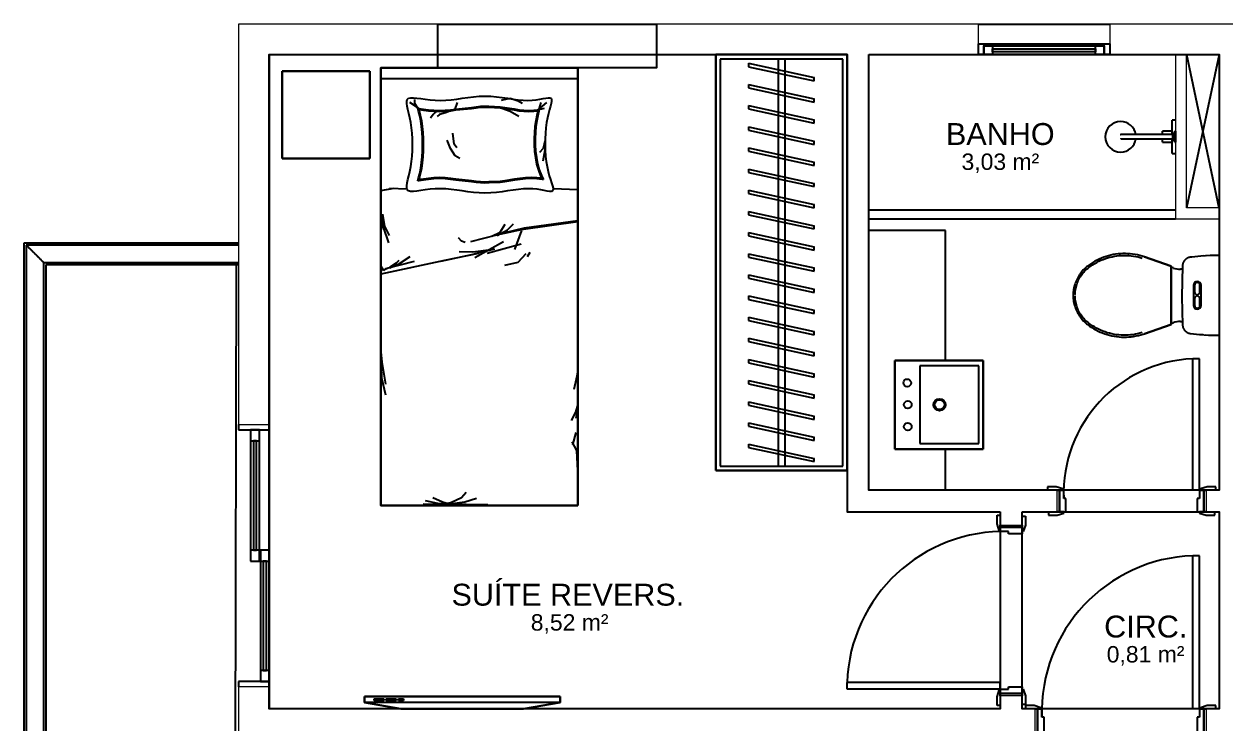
# Model space of a CAD drawing. Header units: centimetres. Extents: x -10.6 to 24.4, y 0 to 16.9.
# Drawn here: x 0 to 5.49, y 13.54 to 16.74 of the extents above; entities that cross this region are included whole.
import ezdxf

# ---------------------------------------------------------------- set-up
doc = ezdxf.new("R2010")
doc.units = ezdxf.units.CM
for name, color, linetype in [('LANG-CAMA', 9, 'Continuous'), ('LANG-PAREDE', 3, 'Continuous'), ('LANG-PILAR', 31, 'Continuous')]:
    doc.layers.add(name, color=color, linetype=linetype)
doc.styles.add('Arial', font='arial.ttf', dxfattribs={"height": 7.5})
doc.styles.add('Arial_1', font='arial.ttf', dxfattribs={"height": 10})

msp = doc.modelspace()

# ---------------------------------------------------------------- linework, layer by layer
at = {"lineweight": 20}
for p, q in [((0.98, 16.74), (0.98, 14.91)), ((1.89, 16.74), (0.98, 16.74)), ((1.89, 16.74), (2.89, 16.74)), ((1.89, 16.54), (1.89, 16.74)), ((4.36, 16.74), (2.89, 16.74)), ((2.89, 16.74), (2.89, 16.54)), ((4.36, 16.65), (4.36, 16.74)), ((5.6, 16.74), (4.96, 16.74)), ((4.96, 16.74), (4.96, 16.65)), ((1.12, 14.91), (1.12, 16.6)), ((1.12, 16.6), (1.89, 16.6)), ((2.89, 16.6), (3.16, 16.6)), ((3.86, 16.6), (4.36, 16.6)), ((3.86, 14.61), (3.86, 16.6)), ((4.96, 16.6), (5.26, 16.6)), ((5.26, 16.6), (5.26, 16.2504)), ((5.31, 16.6), (5.46, 16.6)), ((5.31, 15.9), (5.31, 16.6)), ((5.46, 16.6), (5.46, 15.9)), ((2.89, 16.54), (1.89, 16.54)), ((5.26, 16.1996), (5.26, 15.85)), ((5.46, 15.9), (5.31, 15.9)), ((5.26, 15.85), (5.46, 15.85)), ((5.46, 15.85), (5.46, 14.61)), ((0.98, 14.91), (1.12, 14.91)), ((3.76, 14.7), (3.76, 14.51)), ((4.72, 14.61), (3.86, 14.61)), ((4.72, 14.51), (4.72, 14.61)), ((5.46, 14.61), (5.4, 14.61)), ((5.4, 14.61), (5.4, 14.51)), ((3.76, 14.51), (4.46, 14.51)), ((4.46, 14.51), (4.46, 14.45)), ((4.56, 14.51), (4.72, 14.51)), ((4.56, 14.45), (4.56, 14.51)), ((5.4, 14.51), (5.46, 14.51)), ((5.46, 14.51), (5.46, 13.61)), ((4.46, 14.45), (4.56, 14.45)), ((0.98, 13.71), (0.98, 13.37)), ((1.12, 13.71), (0.98, 13.71)), ((1.12, 13.61), (1.12, 13.71)), ((4.46, 13.67), (4.46, 13.61)), ((4.56, 13.67), (4.46, 13.67)), ((4.56, 13.61), (4.56, 13.67)), ((1.722, 13.61), (1.12, 13.61)), ((4.46, 13.61), (2.2819, 13.61)), ((4.62, 13.61), (4.56, 13.61)), ((4.62, 13.51), (4.62, 13.61)), ((5.46, 13.61), (5.4, 13.61)), ((5.4, 13.61), (5.4, 13.51))]:
    msp.add_line(p, q, dxfattribs=at)
for p, q in [((4.36, 16.74), (4.96, 16.74)), ((4.36, 16.65), (4.385, 16.65)), ((4.36, 16.6), (4.36, 16.65)), ((4.385, 16.65), (4.385, 16.6)), ((4.385, 16.65), (4.935, 16.65)), ((4.385, 16.64), (4.425, 16.64)), ((4.385, 16.6), (4.385, 16.64)), ((4.425, 16.64), (4.425, 16.6)), ((4.425, 16.64), (4.895, 16.64)), ((4.895, 16.64), (4.935, 16.64)), ((4.895, 16.6), (4.895, 16.64)), ((4.935, 16.65), (4.96, 16.65)), ((4.935, 16.6), (4.935, 16.65)), ((4.935, 16.64), (4.935, 16.6)), ((4.96, 16.65), (4.96, 16.6)), ((3.16, 16.6), (3.76, 16.6)), ((3.16, 14.7), (3.16, 16.6)), ((3.16, 16.6), (3.16, 14.7)), ((3.76, 16.6), (3.16, 16.6)), ((3.76, 16.6), (3.16, 16.6)), ((3.16, 16.6), (3.16, 14.7)), ((3.76, 16.6), (3.76, 14.7)), ((3.76, 14.7), (3.76, 16.6)), ((3.76, 14.7), (3.76, 16.6)), ((4.385, 16.6), (4.36, 16.6)), ((4.425, 16.6), (4.385, 16.6)), ((4.425, 16.613), (4.425, 16.627)), ((4.425, 16.627), (4.895, 16.627)), ((4.895, 16.613), (4.425, 16.613)), ((4.895, 16.6), (4.425, 16.6)), ((4.895, 16.627), (4.895, 16.613)), ((4.935, 16.6), (4.895, 16.6)), ((4.96, 16.6), (4.935, 16.6)), ((5.31, 16.6), (5.4588, 15.9)), ((5.46, 16.6), (5.31, 15.9)), ((1.63, 16.54), (1.89, 16.54)), ((1.63, 14.54), (1.63, 16.54)), ((1.89, 16.54), (1.63, 16.54)), ((1.63, 16.54), (1.63, 14.54)), ((1.63, 16.54), (1.63, 14.54)), ((1.89, 16.54), (1.63, 16.54)), ((2.53, 16.54), (2.53, 14.54)), ((2.53, 14.54), (2.53, 16.54)), ((2.53, 14.54), (2.53, 16.54)), ((3.18, 16.58), (3.18, 14.72)), ((3.74, 16.58), (3.18, 16.58)), ((3.31, 16.5604), (3.31, 16.545)), ((3.31, 16.5604), (3.61, 16.495)), ((3.31, 16.545), (3.61, 16.48)), ((3.445, 16.58), (3.445, 14.72)), ((3.475, 16.58), (3.475, 14.72)), ((3.74, 14.72), (3.74, 16.58)), ((1.18, 16.525), (1.58, 16.525)), ((1.18, 16.125), (1.18, 16.525)), ((1.18, 16.125), (1.18, 16.525)), ((1.18, 16.525), (1.58, 16.525)), ((1.58, 16.525), (1.18, 16.525)), ((1.18, 16.525), (1.18, 16.125)), ((1.58, 16.525), (1.58, 16.125)), ((1.58, 16.525), (1.58, 16.125)), ((1.58, 16.125), (1.58, 16.525)), ((2.53, 16.49), (1.63, 16.49)), ((3.61, 16.48), (3.61, 16.495)), ((3.31, 16.4637), (3.31, 16.4483)), ((3.31, 16.4637), (3.61, 16.3983)), ((3.31, 16.4483), (3.61, 16.3833)), ((1.7485, 16.3875), (1.751, 16.3954)), ((1.7485, 16.377), (1.7485, 16.3875)), ((1.7505, 16.364), (1.7485, 16.377)), ((1.7539, 16.3487), (1.7505, 16.364)), ((1.751, 16.3954), (1.7568, 16.4005)), ((1.7568, 16.4005), (1.7662, 16.403)), ((1.8015, 16.3558), (1.7627, 16.3817)), ((1.7662, 16.403), (1.7789, 16.4032)), ((1.7789, 16.4032), (1.7946, 16.4018)), ((1.7857, 16.3774), (1.7857, 16.3947)), ((1.7998, 16.3548), (1.7857, 16.3774)), ((1.7946, 16.4018), (1.8127, 16.3993)), ((1.8127, 16.3993), (1.833, 16.3963)), ((1.833, 16.3963), (1.8549, 16.3935)), ((1.8549, 16.3935), (1.8781, 16.3913)), ((1.8781, 16.3913), (1.9021, 16.3905)), ((1.9021, 16.3905), (1.9265, 16.3913)), ((1.9265, 16.3913), (1.9514, 16.3936)), ((1.9514, 16.3936), (1.9765, 16.3968)), ((1.9696, 16.3515), (1.9797, 16.3817)), ((1.9765, 16.3968), (2.0019, 16.4005)), ((2.0019, 16.4005), (2.0276, 16.4042)), ((2.0276, 16.4042), (2.0534, 16.4075)), ((2.0534, 16.4075), (2.0794, 16.4098)), ((2.0649, 16.362), (2.0852, 16.3641)), ((2.0794, 16.4098), (2.1056, 16.4106)), ((2.0852, 16.3641), (2.1047, 16.3648)), ((2.1047, 16.3648), (2.1241, 16.3641)), ((2.1056, 16.4106), (2.1318, 16.4098)), ((2.1241, 16.3641), (2.1752, 16.362)), ((2.1318, 16.4098), (2.1579, 16.4075)), ((2.1579, 16.4075), (2.1837, 16.4042)), ((2.2116, 16.3975), (2.18, 16.3903)), ((2.1837, 16.4042), (2.209, 16.4005)), ((2.209, 16.4005), (2.2337, 16.3968)), ((2.2202, 16.3975), (2.2116, 16.3975)), ((2.2216, 16.4004), (2.2576, 16.3889)), ((2.2337, 16.3968), (2.2575, 16.3936)), ((2.2575, 16.3936), (2.2802, 16.3913)), ((2.2576, 16.3889), (2.2763, 16.3788)), ((2.2802, 16.3913), (2.3017, 16.3905)), ((2.3017, 16.3905), (2.3218, 16.3913)), ((2.3218, 16.3913), (2.3403, 16.3935)), ((2.3403, 16.3935), (2.357, 16.3963)), ((2.3481, 16.3486), (2.3884, 16.3817)), ((2.3539, 16.3515), (2.3625, 16.3817)), ((2.357, 16.3963), (2.3717, 16.3993)), ((2.3717, 16.3993), (2.3844, 16.4018)), ((2.3844, 16.4018), (2.3947, 16.4032)), ((2.3947, 16.4032), (2.4025, 16.403)), ((2.4051, 16.364), (2.401, 16.3487)), ((2.4025, 16.403), (2.4076, 16.4005)), ((2.4084, 16.377), (2.4051, 16.364)), ((2.4076, 16.4005), (2.4101, 16.3954)), ((2.4102, 16.3875), (2.4084, 16.377)), ((2.4101, 16.3954), (2.4102, 16.3875)), ((3.31, 16.367), (3.31, 16.3517)), ((3.31, 16.367), (3.61, 16.3017)), ((3.61, 16.3833), (3.61, 16.3983)), ((1.7582, 16.3311), (1.7539, 16.3487)), ((1.7627, 16.3114), (1.7582, 16.3311)), ((1.7669, 16.2897), (1.7627, 16.3114)), ((1.8028, 16.3416), (1.7995, 16.3553)), ((1.7998, 16.3548), (1.8056, 16.354)), ((1.8075, 16.3208), (1.8028, 16.3416)), ((1.8056, 16.354), (1.8255, 16.351)), ((1.8056, 16.3493), (1.8249, 16.3464)), ((1.8072, 16.3427), (1.8056, 16.3493)), ((1.812, 16.3218), (1.8072, 16.3427)), ((1.8121, 16.2972), (1.8075, 16.3208)), ((1.8166, 16.298), (1.812, 16.3218)), ((1.8249, 16.3464), (1.8473, 16.3434)), ((1.8255, 16.351), (1.8479, 16.348)), ((1.8473, 16.3434), (1.8719, 16.341)), ((1.8479, 16.348), (1.8722, 16.3456)), ((1.869, 16.3271), (1.8575, 16.3098)), ((1.8848, 16.34), (1.869, 16.3271)), ((1.8719, 16.341), (1.8979, 16.3401)), ((1.8722, 16.3456), (1.8978, 16.3446)), ((1.8978, 16.3271), (1.8877, 16.317)), ((1.8978, 16.3446), (1.9237, 16.3456)), ((1.9251, 16.3343), (1.8978, 16.3271)), ((1.8979, 16.3401), (1.924, 16.3411)), ((1.9237, 16.3456), (1.9487, 16.3482)), ((1.924, 16.3411), (1.9492, 16.3436)), ((1.9524, 16.3443), (1.9251, 16.3343)), ((1.9487, 16.3482), (1.9727, 16.3516)), ((1.9492, 16.3436), (1.9734, 16.3471)), ((1.9727, 16.3516), (2.0436, 16.359)), ((1.9734, 16.3471), (2.0443, 16.3545)), ((2.0436, 16.359), (2.0649, 16.362)), ((2.0443, 16.3545), (2.0654, 16.3575)), ((2.0654, 16.3575), (2.0855, 16.3595)), ((2.0855, 16.3595), (2.1047, 16.3602)), ((2.1047, 16.3602), (2.1238, 16.3595)), ((2.1238, 16.3595), (2.1747, 16.3575)), ((2.1747, 16.3575), (2.1953, 16.3545)), ((2.1752, 16.362), (2.196, 16.359)), ((2.1828, 16.3558), (2.2202, 16.3414)), ((2.1953, 16.3545), (2.2166, 16.3509)), ((2.196, 16.359), (2.2174, 16.3554)), ((2.2166, 16.3509), (2.2384, 16.3471)), ((2.2174, 16.3554), (2.2391, 16.3517)), ((2.2202, 16.3414), (2.2605, 16.3184)), ((2.2384, 16.3471), (2.2607, 16.3437)), ((2.2391, 16.3517), (2.2613, 16.3482)), ((2.2607, 16.3437), (2.2836, 16.3411)), ((2.2613, 16.3482), (2.284, 16.3457)), ((2.2836, 16.3411), (2.3069, 16.3401)), ((2.284, 16.3457), (2.3069, 16.3446)), ((2.3069, 16.3446), (2.3292, 16.3457)), ((2.3069, 16.3401), (2.3296, 16.3411)), ((2.3292, 16.3457), (2.3461, 16.3478)), ((2.3296, 16.3411), (2.3474, 16.3433)), ((2.3424, 16.322), (2.3378, 16.298)), ((2.3469, 16.321), (2.3423, 16.2972)), ((2.3474, 16.3433), (2.3424, 16.322)), ((2.3461, 16.3478), (2.3783, 16.3558)), ((2.3519, 16.3422), (2.3469, 16.321)), ((2.3494, 16.3482), (2.3537, 16.349)), ((2.3537, 16.349), (2.3519, 16.3422)), ((2.3917, 16.3114), (2.3875, 16.2897)), ((2.3963, 16.3311), (2.3917, 16.3114)), ((2.401, 16.3487), (2.3963, 16.3311)), ((3.31, 16.3517), (3.61, 16.2867)), ((1.7702, 16.2662), (1.7669, 16.2897)), ((1.7725, 16.2413), (1.7702, 16.2662)), ((1.8157, 16.2715), (1.8121, 16.2972)), ((1.8182, 16.2447), (1.8157, 16.2715)), ((1.8202, 16.2721), (1.8166, 16.298)), ((1.8228, 16.245), (1.8202, 16.2721)), ((2.3342, 16.2719), (2.3317, 16.2445)), ((2.3378, 16.298), (2.3342, 16.2719)), ((2.3387, 16.2714), (2.3363, 16.2442)), ((2.3423, 16.2972), (2.3387, 16.2714)), ((2.3842, 16.2662), (2.3819, 16.2413)), ((2.3875, 16.2897), (2.3842, 16.2662)), ((3.31, 16.2704), (3.31, 16.255)), ((3.31, 16.2704), (3.61, 16.205)), ((3.31, 16.255), (3.61, 16.19)), ((3.61, 16.2867), (3.61, 16.3017)), ((5.26, 16.3012), (5.2457, 16.3012)), ((5.2457, 16.2345), (5.2457, 16.3012)), ((1.774, 16.2154), (1.7725, 16.2413)), ((1.7744, 16.189), (1.774, 16.2154)), ((1.8197, 16.217), (1.8182, 16.2447)), ((1.8202, 16.189), (1.8197, 16.217)), ((1.8243, 16.2172), (1.8228, 16.245)), ((1.8248, 16.189), (1.8243, 16.2172)), ((1.9481, 16.1717), (1.9337, 16.2091)), ((1.9653, 16.1904), (1.9596, 16.2408)), ((2.3317, 16.2445), (2.3306, 16.2161)), ((2.3306, 16.2161), (2.3309, 16.1872)), ((2.3363, 16.2442), (2.3352, 16.2161)), ((2.3352, 16.2161), (2.3354, 16.1873)), ((2.3798, 16.2048), (2.3711, 16.1717)), ((2.3798, 16.2063), (2.3798, 16.1631)), ((2.3805, 16.2154), (2.3802, 16.189)), ((2.3819, 16.2413), (2.3805, 16.2154)), ((3.61, 16.19), (3.61, 16.205)), ((5.2489, 16.2344), (5.0504, 16.2344)), ((5.0504, 16.2156), (5.2489, 16.2156)), ((5.2457, 16.2504), (5.2014, 16.2504)), ((5.2014, 16.2344), (5.2014, 16.2504)), ((5.2014, 16.1996), (5.2014, 16.2156)), ((5.2014, 16.1996), (5.2457, 16.1996)), ((5.2457, 16.1488), (5.2457, 16.2155)), ((5.2568, 16.2402), (5.2489, 16.2402)), ((5.2489, 16.2098), (5.2489, 16.2402)), ((5.2489, 16.2098), (5.2568, 16.2098)), ((5.26, 16.2504), (5.2568, 16.2504)), ((5.2568, 16.1996), (5.2568, 16.2504)), ((5.2568, 16.1996), (5.26, 16.1996)), ((5.26, 16.2504), (5.26, 16.1996)), ((1.7725, 16.1367), (1.774, 16.1626)), ((1.774, 16.1626), (1.7744, 16.189)), ((1.8182, 16.1333), (1.8197, 16.161)), ((1.8197, 16.161), (1.8202, 16.189)), ((1.8228, 16.133), (1.8243, 16.1608)), ((1.8243, 16.1608), (1.8248, 16.189)), ((1.9696, 16.1372), (1.9481, 16.1717)), ((1.9768, 16.1746), (1.9653, 16.1904)), ((2.3309, 16.1872), (2.3327, 16.1579)), ((2.3327, 16.1579), (2.3363, 16.1288)), ((2.3354, 16.1873), (2.3373, 16.1584)), ((2.3373, 16.1584), (2.3408, 16.1295)), ((2.3711, 16.1717), (2.3553, 16.153)), ((2.3798, 16.1631), (2.3697, 16.1128)), ((2.3802, 16.189), (2.3808, 16.1626)), ((2.3808, 16.1626), (2.3826, 16.1367)), ((3.31, 16.1737), (3.31, 16.1583)), ((3.31, 16.1737), (3.61, 16.1083)), ((3.31, 16.1583), (3.61, 16.0933)), ((5.2457, 16.1488), (5.26, 16.1488)), ((1.58, 16.125), (1.18, 16.125)), ((1.58, 16.125), (1.18, 16.125)), ((1.18, 16.125), (1.58, 16.125)), ((1.7669, 16.0883), (1.7702, 16.1118)), ((1.7702, 16.1118), (1.7725, 16.1367)), ((1.8121, 16.0808), (1.8157, 16.1065)), ((1.8157, 16.1065), (1.8182, 16.1333)), ((1.8166, 16.08), (1.8202, 16.1059)), ((1.8202, 16.1059), (1.8228, 16.133)), ((1.9912, 16.1257), (1.9696, 16.1372)), ((2.3363, 16.1288), (2.3419, 16.1001)), ((2.3408, 16.1295), (2.3464, 16.1012)), ((2.3419, 16.1001), (2.3497, 16.0723)), ((2.3464, 16.1012), (2.3541, 16.0738)), ((2.3826, 16.1367), (2.3854, 16.1118)), ((2.3854, 16.1118), (2.3892, 16.0883)), ((3.61, 16.0933), (3.61, 16.1083)), ((1.7539, 16.0293), (1.7582, 16.0469)), ((1.7582, 16.0469), (1.7627, 16.0666)), ((1.7627, 16.0666), (1.7669, 16.0883)), ((1.7996, 16.0232), (1.8028, 16.0364)), ((1.8028, 16.0364), (1.8075, 16.0572)), ((1.8056, 16.0287), (1.8072, 16.0353)), ((1.8072, 16.0353), (1.812, 16.0562)), ((1.8075, 16.0572), (1.8121, 16.0808)), ((1.812, 16.0562), (1.8166, 16.08)), ((1.8473, 16.0346), (1.8249, 16.0316)), ((1.8719, 16.037), (1.8473, 16.0346)), ((1.8979, 16.0379), (1.8719, 16.037)), ((1.924, 16.0369), (1.8979, 16.0379)), ((1.9492, 16.0344), (1.924, 16.0369)), ((1.9734, 16.0309), (1.9492, 16.0344)), ((2.2656, 16.0344), (2.2414, 16.0309)), ((2.2908, 16.0369), (2.2656, 16.0344)), ((2.317, 16.0379), (2.2908, 16.0369)), ((2.3429, 16.037), (2.317, 16.0379)), ((2.3653, 16.0348), (2.3429, 16.037)), ((2.3497, 16.0723), (2.3597, 16.0466)), ((2.3541, 16.0738), (2.3639, 16.0484)), ((2.3597, 16.0466), (2.3653, 16.0348)), ((2.3639, 16.0484), (2.3731, 16.0292)), ((2.3892, 16.0883), (2.3941, 16.0666)), ((2.3941, 16.0666), (2.3996, 16.0469)), ((2.3996, 16.0469), (2.4051, 16.0293)), ((3.31, 16.077), (3.31, 16.0617)), ((3.31, 16.077), (3.61, 16.0117)), ((3.31, 16.0617), (3.61, 15.9967)), ((1.63, 15.9799), (1.6902, 15.9892)), ((1.67, 15.9903), (1.7496, 15.9871)), ((1.7485, 16.001), (1.7505, 16.014)), ((1.7485, 15.9905), (1.7485, 16.001)), ((1.751, 15.9826), (1.7485, 15.9905)), ((1.7505, 16.014), (1.7539, 16.0293)), ((1.7568, 15.9775), (1.751, 15.9826)), ((1.8056, 16.024), (1.7996, 16.0232)), ((1.8249, 16.0316), (1.8056, 16.0287)), ((1.8255, 16.027), (1.8056, 16.024)), ((1.833, 15.9817), (1.8127, 15.9787)), ((1.8479, 16.03), (1.8255, 16.027)), ((1.8549, 15.9845), (1.833, 15.9817)), ((1.8722, 16.0324), (1.8479, 16.03)), ((1.8781, 15.9867), (1.8549, 15.9845)), ((1.8978, 16.0334), (1.8722, 16.0324)), ((1.9021, 15.9875), (1.8781, 15.9867)), ((1.9237, 16.0324), (1.8978, 16.0334)), ((1.9265, 15.9867), (1.9021, 15.9875)), ((1.9487, 16.0298), (1.9237, 16.0324)), ((1.9514, 15.9844), (1.9265, 15.9867)), ((1.9727, 16.0264), (1.9487, 16.0298)), ((1.9765, 15.9812), (1.9514, 15.9844)), ((2.0436, 16.019), (1.9727, 16.0264)), ((2.0443, 16.0235), (1.9734, 16.0309)), ((2.0019, 15.9775), (1.9765, 15.9812)), ((2.0649, 16.016), (2.0436, 16.019)), ((2.0654, 16.0205), (2.0443, 16.0235)), ((2.0852, 16.0139), (2.0649, 16.016)), ((2.0855, 16.0185), (2.0654, 16.0205)), ((2.1047, 16.0132), (2.0852, 16.0139)), ((2.1047, 16.0178), (2.0855, 16.0185)), ((2.1239, 16.0185), (2.1047, 16.0178)), ((2.1242, 16.0139), (2.1047, 16.0132)), ((2.1749, 16.0205), (2.1239, 16.0185)), ((2.1755, 16.016), (2.1242, 16.0139)), ((2.1961, 16.0235), (2.1749, 16.0205)), ((2.1967, 16.019), (2.1755, 16.016)), ((2.2414, 16.0309), (2.1961, 16.0235)), ((2.2421, 16.0264), (2.1967, 16.019)), ((2.2341, 15.9812), (2.2093, 15.9775)), ((2.2582, 15.9844), (2.2341, 15.9812)), ((2.2661, 16.0298), (2.2421, 16.0264)), ((2.2814, 15.9867), (2.2582, 15.9844)), ((2.2912, 16.0324), (2.2661, 16.0298)), ((2.3035, 15.9875), (2.2814, 15.9867)), ((2.317, 16.0334), (2.2912, 16.0324)), ((2.3243, 15.9867), (2.3035, 15.9875)), ((2.3426, 16.0324), (2.317, 16.0334)), ((2.3436, 15.9845), (2.3243, 15.9867)), ((2.3669, 16.03), (2.3426, 16.0324)), ((2.3612, 15.9817), (2.3436, 15.9845)), ((2.3768, 15.9787), (2.3612, 15.9817)), ((2.3731, 16.0292), (2.3669, 16.03)), ((2.4051, 16.0293), (2.4101, 16.014)), ((2.4101, 16.014), (2.4141, 16.001)), ((2.4141, 16.001), (2.4166, 15.9905)), ((2.4169, 15.9826), (2.4146, 15.9775)), ((2.4166, 15.9905), (2.4169, 15.9826)), ((2.4167, 15.9879), (2.53, 15.9844)), ((3.31, 15.9804), (3.31, 15.965)), ((3.31, 15.9804), (3.61, 15.915)), ((3.61, 15.9967), (3.61, 16.0117)), ((1.7662, 15.975), (1.7568, 15.9775)), ((1.7789, 15.9748), (1.7662, 15.975)), ((1.7946, 15.9762), (1.7789, 15.9748)), ((1.8127, 15.9787), (1.7946, 15.9762)), ((2.0276, 15.9738), (2.0019, 15.9775)), ((2.0534, 15.9705), (2.0276, 15.9738)), ((2.0794, 15.9682), (2.0534, 15.9705)), ((2.1056, 15.9674), (2.0794, 15.9682)), ((2.1318, 15.9682), (2.1056, 15.9674)), ((2.1579, 15.9705), (2.1318, 15.9682)), ((2.1838, 15.9738), (2.1579, 15.9705)), ((2.2093, 15.9775), (2.1838, 15.9738)), ((2.3901, 15.9762), (2.3768, 15.9787)), ((2.4011, 15.9748), (2.3901, 15.9762)), ((2.4093, 15.975), (2.4011, 15.9748)), ((2.4146, 15.9775), (2.4093, 15.975)), ((3.31, 15.965), (3.61, 15.9)), ((1.6307, 15.7689), (1.6373, 15.8702)), ((1.6378, 15.8712), (1.6462, 15.8156)), ((3.31, 15.8837), (3.31, 15.8683)), ((3.31, 15.8837), (3.61, 15.8183)), ((3.61, 15.9), (3.61, 15.915)), ((5.26, 15.89), (3.86, 15.89)), ((1.6378, 15.8611), (1.6412, 15.8123)), ((1.6462, 15.8156), (1.6681, 15.7735)), ((2.1745, 15.7887), (2.1981, 15.8257)), ((2.2082, 15.7988), (2.2368, 15.8274)), ((2.53, 15.8357), (2.2714, 15.7997)), ((2.53, 15.8406), (2.2846, 15.8063)), ((3.31, 15.8683), (3.61, 15.8033)), ((3.61, 15.8033), (3.61, 15.8183)), ((3.86, 15.85), (5.26, 15.85)), ((1.63, 15.725), (1.6307, 15.7689)), ((1.6412, 15.8123), (1.6647, 15.7399)), ((1.9978, 15.7483), (1.9843, 15.7634)), ((2.1591, 15.7755), (2.0402, 15.7447)), ((2.1375, 15.7702), (2.1745, 15.7887)), ((2.2846, 15.8063), (2.1459, 15.7733)), ((2.2714, 15.7997), (2.1591, 15.7755)), ((2.1611, 15.7735), (2.2082, 15.7988)), ((2.2731, 15.7957), (2.2409, 15.7101)), ((3.31, 15.787), (3.31, 15.7717)), ((3.31, 15.787), (3.61, 15.7217)), ((3.31, 15.7717), (3.61, 15.7067)), ((4.21, 15.7963), (3.86, 15.7963)), ((4.21, 15.2025), (4.21, 15.7963)), ((0, 1), (0, 15.74)), ((0, 15.74), (0.98, 15.74)), ((0.01, 15.73), (0.01, 8.37)), ((0.98, 15.73), (0.01, 15.73)), ((2.0146, 15.7415), (1.9978, 15.7483)), ((2.1492, 15.7116), (2.0435, 15.6852)), ((2.1348, 15.7079), (2.0506, 15.6978)), ((2.1902, 15.7447), (2.0595, 15.6714)), ((2.2715, 15.7337), (2.1151, 15.6918)), ((3.61, 15.7067), (3.61, 15.7217)), ((0.09, 8.37), (0.09, 15.65)), ((0.09, 15.65), (0.98, 15.65)), ((1.9203, 15.6588), (1.63, 15.5967)), ((1.7826, 15.6544), (1.6506, 15.6213)), ((1.7018, 15.6489), (1.7135, 15.6607)), ((1.7152, 15.6456), (1.764, 15.6776)), ((2.0435, 15.6852), (1.9026, 15.6544)), ((2.0766, 15.6918), (1.9203, 15.6588)), ((2.0506, 15.6978), (1.9884, 15.6994)), ((2.2553, 15.6506), (2.1947, 15.6371)), ((2.2923, 15.6893), (2.2553, 15.6506)), ((2.3108, 15.6961), (2.2991, 15.6759)), ((3.31, 15.6904), (3.31, 15.675)), ((3.31, 15.6904), (3.61, 15.625)), ((3.31, 15.675), (3.61, 15.61)), ((5.24, 15.6338), (5.1186, 15.6756)), ((5.1186, 15.6756), (5.24, 15.6338)), ((0.98, 15.64), (0.1, 15.64)), ((0.1, 15.64), (0.1, 8.44)), ((0.9693, 15.64), (0.9572, 10.1003)), ((1.6418, 15.6147), (1.63, 15.6363)), ((1.6418, 15.6125), (1.63, 15.6282)), ((1.6638, 15.6235), (1.6418, 15.6147)), ((1.6506, 15.6213), (1.6418, 15.6125)), ((1.6715, 15.6287), (1.7018, 15.6489)), ((1.6715, 15.6254), (1.7152, 15.6456)), ((3.61, 15.61), (3.61, 15.625)), ((5.241, 15.6282), (5.24, 15.6285)), ((5.24, 15.3821), (5.24, 15.6179)), ((5.2502, 15.625), (5.241, 15.6282)), ((5.241, 15.6282), (5.241, 15.3718)), ((5.2922, 15.6195), (5.2828, 15.6195)), ((3.31, 15.5937), (3.31, 15.5783)), ((3.31, 15.5937), (3.61, 15.5283)), ((3.31, 15.5783), (3.61, 15.5133)), ((5.343, 15.5465), (5.343, 15.4535)), ((5.348, 15.5465), (5.348, 15.515)), ((5.372, 15.515), (5.372, 15.5465)), ((5.377, 15.4535), (5.377, 15.5465)), ((3.31, 15.497), (3.31, 15.4817)), ((3.31, 15.497), (3.61, 15.4317)), ((3.61, 15.5133), (3.61, 15.5283)), ((5.348, 15.485), (5.348, 15.4535)), ((5.372, 15.4535), (5.372, 15.485)), ((3.31, 15.4817), (3.61, 15.4167)), ((3.61, 15.4167), (3.61, 15.4317)), ((3.31, 15.4004), (3.31, 15.385)), ((3.31, 15.4004), (3.61, 15.335)), ((3.31, 15.385), (3.61, 15.32)), ((5.241, 15.3718), (5.2502, 15.375)), ((5.2828, 15.3805), (5.2922, 15.3805)), ((3.61, 15.32), (3.61, 15.335)), ((5.1186, 15.3244), (5.24, 15.3662)), ((5.24, 15.3662), (5.1186, 15.3244)), ((5.24, 15.3715), (5.241, 15.3718)), ((3.31, 15.3037), (3.31, 15.2883)), ((3.31, 15.3037), (3.61, 15.2383)), ((3.31, 15.2883), (3.61, 15.2233)), ((1.63, 15.2424), (1.635, 15.1953)), ((1.63, 15.2272), (1.6334, 15.1225)), ((3.61, 15.2233), (3.61, 15.2383)), ((1.635, 15.1953), (1.6519, 15.0939)), ((2.53, 15.1571), (2.525, 15.1305)), ((3.31, 15.207), (3.31, 15.1917)), ((3.31, 15.207), (3.61, 15.1417)), ((3.31, 15.1917), (3.61, 15.1267)), ((3.9775, 15.2025), (4.3825, 15.2025)), ((3.9775, 14.7975), (3.9775, 15.2025)), ((3.9775, 15.2025), (3.9775, 14.7975)), ((4.3825, 15.2025), (3.9775, 15.2025)), ((4.0925, 15.1775), (4.0925, 14.8225)), ((4.3625, 15.1775), (4.0925, 15.1775)), ((4.3625, 14.8225), (4.3625, 15.1775)), ((4.3825, 15.2025), (4.3825, 14.7975)), ((4.3825, 14.7975), (4.3825, 15.2025)), ((5.37, 15.21), (5.34, 15.21)), ((5.34, 14.61), (5.34, 15.21)), ((5.37, 14.61), (5.37, 15.21)), ((1.6334, 15.1225), (1.6519, 15.0451)), ((2.525, 15.1305), (2.5115, 15.0699)), ((3.31, 15.1103), (3.31, 15.095)), ((3.31, 15.1103), (3.61, 15.045)), ((3.61, 15.1267), (3.61, 15.1417)), ((3.31, 15.095), (3.61, 15.03)), ((2.53, 15.0026), (2.5199, 14.9655)), ((3.31, 15.0137), (3.31, 14.9983)), ((3.31, 15.0137), (3.61, 14.9483)), ((3.31, 14.9983), (3.61, 14.9333)), ((3.61, 15.03), (3.61, 15.045)), ((2.5199, 14.9655), (2.4997, 14.9285)), ((2.53, 14.9874), (2.5216, 14.9369)), ((3.61, 14.9333), (3.61, 14.9483)), ((0.98, 14.91), (0.98, 14.885)), ((0.98, 14.885), (1.12, 14.885)), ((1.075, 14.885), (1.035, 14.885)), ((1.035, 14.885), (1.035, 14.835)), ((1.075, 14.835), (1.075, 14.885)), ((1.12, 14.885), (1.12, 14.91)), ((3.31, 14.917), (3.31, 14.9017)), ((3.31, 14.917), (3.61, 14.8517)), ((3.31, 14.9017), (3.61, 14.8367)), ((1.035, 14.835), (1.075, 14.835)), ((1.035, 14.835), (1.035, 14.335)), ((1.048, 14.835), (1.048, 14.335)), ((1.062, 14.835), (1.048, 14.835)), ((1.062, 14.335), (1.062, 14.835)), ((1.075, 14.335), (1.075, 14.835)), ((2.525, 14.7911), (2.5048, 14.8299)), ((2.5216, 14.8733), (2.5064, 14.8161)), ((3.61, 14.8367), (3.61, 14.8517)), ((2.53, 14.6982), (2.525, 14.7911)), ((3.31, 14.8203), (3.31, 14.805)), ((3.31, 14.8203), (3.61, 14.755)), ((3.31, 14.805), (3.61, 14.74)), ((4.3825, 14.7975), (3.9775, 14.7975)), ((3.9775, 14.7975), (4.3825, 14.7975)), ((4.0925, 14.8225), (4.3625, 14.8225)), ((4.21, 14.61), (4.21, 14.7975)), ((3.18, 14.72), (3.74, 14.72)), ((3.61, 14.74), (3.61, 14.755)), ((3.76, 14.7), (3.16, 14.7)), ((3.16, 14.7), (3.76, 14.7)), ((3.16, 14.7), (3.76, 14.7)), ((4.715, 14.625), (4.675, 14.625)), ((4.675, 14.625), (4.675, 14.61)), ((4.745, 14.615), (4.715, 14.625)), ((4.72, 14.61), (4.745, 14.61)), ((4.73, 14.61), (4.72, 14.61)), ((4.75, 14.61), (4.73, 14.61)), ((4.73, 14.61), (4.73, 14.51)), ((4.73, 14.51), (4.73, 14.61)), ((4.745, 14.61), (4.745, 14.615)), ((4.75, 14.572), (4.75, 14.61)), ((5.37, 14.61), (5.34, 14.61)), ((5.39, 14.61), (5.37, 14.61)), ((5.37, 14.61), (5.37, 14.572)), ((5.405, 14.625), (5.375, 14.615)), ((5.375, 14.615), (5.375, 14.61)), ((5.375, 14.61), (5.4, 14.61)), ((5.39, 14.51), (5.39, 14.61)), ((5.4, 14.61), (5.39, 14.61)), ((5.39, 14.61), (5.39, 14.51)), ((5.445, 14.625), (5.405, 14.625)), ((5.445, 14.61), (5.445, 14.625)), ((1.8911, 14.5485), (1.8338, 14.5603)), ((1.9113, 14.5553), (1.8675, 14.5738)), ((1.9328, 14.5486), (1.9113, 14.5553)), ((1.9275, 14.5469), (1.9527, 14.5553)), ((1.9527, 14.5553), (1.9981, 14.5755)), ((1.9543, 14.5485), (2.0132, 14.557)), ((1.9981, 14.5755), (2.02, 14.5999)), ((2.0132, 14.557), (2.0671, 14.5729)), ((4.76, 14.572), (4.75, 14.572)), ((4.76, 14.51), (4.76, 14.572)), ((5.37, 14.572), (5.36, 14.572)), ((5.36, 14.572), (5.36, 14.51)), ((2.53, 14.54), (1.63, 14.54)), ((1.63, 14.54), (2.53, 14.54)), ((1.63, 14.54), (2.53, 14.54)), ((1.8238, 14.5466), (2.1196, 14.5444)), ((1.9275, 14.5469), (1.8911, 14.5485)), ((1.9252, 14.551), (2.1152, 14.54)), ((4.68, 14.51), (4.68, 14.495)), ((4.75, 14.51), (4.72, 14.51)), ((4.72, 14.51), (4.73, 14.51)), ((4.72, 14.495), (4.75, 14.505)), ((4.73, 14.51), (4.76, 14.51)), ((4.75, 14.505), (4.75, 14.51)), ((5.36, 14.51), (5.39, 14.51)), ((5.4, 14.51), (5.37, 14.51)), ((5.37, 14.51), (5.37, 14.505)), ((5.37, 14.505), (5.4, 14.495)), ((5.39, 14.51), (5.4, 14.51)), ((5.44, 14.495), (5.44, 14.51)), ((4.445, 14.495), (4.46, 14.495)), ((4.445, 14.455), (4.445, 14.495)), ((4.455, 14.425), (4.445, 14.455)), ((4.46, 14.45), (4.46, 14.425)), ((4.46, 14.44), (4.46, 14.45)), ((4.56, 14.49), (4.575, 14.49)), ((4.56, 14.42), (4.56, 14.45)), ((4.56, 14.45), (4.56, 14.44)), ((4.575, 14.45), (4.565, 14.42)), ((4.575, 14.49), (4.575, 14.45)), ((4.68, 14.495), (4.72, 14.495)), ((5.4, 14.495), (5.44, 14.495)), ((4.46, 14.425), (4.455, 14.425)), ((4.46, 14.44), (4.56, 14.44)), ((4.46, 14.42), (4.46, 14.44)), ((4.56, 14.44), (4.46, 14.44)), ((4.498, 14.42), (4.46, 14.42)), ((4.498, 14.41), (4.498, 14.42)), ((4.56, 14.41), (4.498, 14.41)), ((4.56, 14.44), (4.56, 14.41)), ((4.565, 14.42), (4.56, 14.42)), ((1.075, 14.335), (1.035, 14.335)), ((1.035, 14.335), (1.035, 14.285)), ((1.048, 14.335), (1.062, 14.335)), ((1.075, 14.285), (1.075, 14.335)), ((1.12, 14.335), (1.08, 14.335)), ((1.08, 14.335), (1.08, 14.285)), ((1.12, 14.285), (1.12, 14.335)), ((1.035, 14.285), (1.075, 14.285)), ((1.08, 14.285), (1.12, 14.285)), ((1.08, 14.285), (1.08, 13.785)), ((1.093, 14.285), (1.093, 13.785)), ((1.107, 14.285), (1.093, 14.285)), ((1.107, 13.785), (1.107, 14.285)), ((1.12, 13.785), (1.12, 14.285)), ((5.37, 14.31), (5.34, 14.31)), ((5.34, 13.61), (5.34, 14.31)), ((5.37, 13.61), (5.37, 14.31)), ((1.12, 13.785), (1.08, 13.785)), ((1.08, 13.785), (1.08, 13.735)), ((1.093, 13.785), (1.107, 13.785)), ((1.12, 13.735), (1.12, 13.785)), ((0.98, 13.735), (0.98, 13.71)), ((1.12, 13.735), (0.98, 13.735)), ((1.08, 13.735), (1.12, 13.735)), ((1.12, 13.71), (1.12, 13.735)), ((3.76, 13.7), (3.76, 13.73)), ((4.46, 13.73), (3.76, 13.73)), ((4.46, 13.7), (4.46, 13.73)), ((4.46, 13.7), (3.76, 13.7)), ((4.445, 13.665), (4.455, 13.695)), ((4.455, 13.695), (4.46, 13.695)), ((4.46, 13.7), (4.498, 13.7)), ((4.46, 13.68), (4.46, 13.7)), ((4.46, 13.695), (4.46, 13.67)), ((4.56, 13.68), (4.46, 13.68)), ((4.46, 13.68), (4.56, 13.68)), ((4.46, 13.67), (4.46, 13.68)), ((4.498, 13.71), (4.56, 13.71)), ((4.498, 13.7), (4.498, 13.71)), ((4.56, 13.71), (4.56, 13.68)), ((4.56, 13.7), (4.565, 13.7)), ((4.56, 13.67), (4.56, 13.7)), ((4.56, 13.68), (4.56, 13.67)), ((4.565, 13.7), (4.575, 13.67)), ((1.5547, 13.6385), (1.5547, 13.667)), ((1.5547, 13.667), (2.4491, 13.667)), ((1.5547, 13.667), (1.5547, 13.6385)), ((2.4491, 13.667), (1.5547, 13.667)), ((2.4491, 13.667), (1.5547, 13.667)), ((1.5547, 13.667), (1.5547, 13.6385)), ((1.722, 13.61), (1.5547, 13.6385)), ((2.4491, 13.6385), (1.5547, 13.6385)), ((1.5547, 13.6385), (1.722, 13.61)), ((1.5547, 13.6385), (1.722, 13.61)), ((1.5993, 13.6485), (1.5993, 13.6556)), ((1.5993, 13.6556), (1.6439, 13.6556)), ((1.6439, 13.6485), (1.5993, 13.6485)), ((1.6439, 13.6556), (1.6439, 13.6485)), ((1.655, 13.6485), (1.655, 13.6556)), ((1.655, 13.6556), (1.6996, 13.6556)), ((1.6996, 13.6485), (1.655, 13.6485)), ((1.6996, 13.6556), (1.6996, 13.6485)), ((1.7108, 13.6485), (1.7108, 13.6556)), ((1.7108, 13.6556), (1.7331, 13.6556)), ((1.7331, 13.6485), (1.7108, 13.6485)), ((1.7331, 13.6556), (1.7331, 13.6485)), ((2.4491, 13.6385), (2.2819, 13.61)), ((2.2819, 13.61), (2.4491, 13.6385)), ((2.2819, 13.61), (2.4491, 13.6385)), ((2.4491, 13.667), (2.4491, 13.6385)), ((2.4491, 13.6385), (2.4491, 13.667)), ((2.4491, 13.6385), (2.4491, 13.667)), ((4.445, 13.625), (4.445, 13.665)), ((4.46, 13.625), (4.445, 13.625)), ((4.575, 13.63), (4.56, 13.63)), ((4.575, 13.67), (4.575, 13.63)), ((4.615, 13.625), (4.575, 13.625)), ((4.575, 13.625), (4.575, 13.61)), ((4.645, 13.615), (4.615, 13.625)), ((5.405, 13.625), (5.375, 13.615)), ((5.445, 13.625), (5.405, 13.625)), ((5.445, 13.61), (5.445, 13.625)), ((2.2819, 13.61), (1.722, 13.61)), ((1.722, 13.61), (2.2819, 13.61)), ((1.722, 13.61), (2.2819, 13.61)), ((4.62, 13.61), (4.645, 13.61)), ((4.63, 13.61), (4.62, 13.61)), ((4.65, 13.61), (4.63, 13.61)), ((4.63, 13.61), (4.63, 13.51)), ((4.63, 13.51), (4.63, 13.61)), ((4.645, 13.61), (4.645, 13.615)), ((4.65, 13.572), (4.65, 13.61)), ((4.66, 13.572), (4.65, 13.572)), ((4.66, 13.51), (4.66, 13.572)), ((5.37, 13.61), (5.34, 13.61)), ((5.37, 13.572), (5.36, 13.572)), ((5.36, 13.572), (5.36, 13.51)), ((5.39, 13.61), (5.37, 13.61)), ((5.37, 13.61), (5.37, 13.572)), ((5.375, 13.615), (5.375, 13.61)), ((5.375, 13.61), (5.4, 13.61)), ((5.39, 13.51), (5.39, 13.61)), ((5.4, 13.61), (5.39, 13.61)), ((5.39, 13.61), (5.39, 13.51))]:
    msp.add_line(p, q)
msp.add_lwpolyline([(1.12, 16.6), (1.12, 13.61)])
at = {"flags": 128}
for points in [[(5.0504, 16.2344), (5.0488, 16.2344), (5.0472, 16.2344), (5.0456, 16.2344), (5.044, 16.2344), (5.0424, 16.2344), (5.0408, 16.2344), (5.0392, 16.2344), (5.0377, 16.2344), (5.0362, 16.2344), (5.0347, 16.2344), (5.0332, 16.2344), (5.0318, 16.2344), (5.0303, 16.2344), (5.0289, 16.2344), (5.0276, 16.2344), (5.0263, 16.2344), (5.025, 16.2344), (5.0238, 16.2344), (5.0226, 16.2344), (5.0214, 16.2344), (5.0203, 16.2344), (5.0193, 16.2344), (5.0183, 16.2344), (5.0173, 16.2344), (5.0164, 16.2344), (5.0156, 16.2344), (5.0148, 16.2344), (5.014, 16.2344), (5.0134, 16.2344), (5.0127, 16.2344), (5.0122, 16.2344), (5.0117, 16.2344), (5.0113, 16.2344), (5.0109, 16.2344), (5.0106, 16.2344), (5.0103, 16.2344), (5.0102, 16.2344), (5.0101, 16.2344), (5.01, 16.2344), (5.01, 16.2344)], [(5.01, 16.2156), (5.01, 16.2156), (5.0101, 16.2156), (5.0103, 16.2156), (5.0105, 16.2156), (5.0108, 16.2156), (5.0112, 16.2156), (5.0116, 16.2156), (5.0121, 16.2156), (5.0126, 16.2156), (5.0132, 16.2156), (5.0138, 16.2156), (5.0146, 16.2156), (5.0153, 16.2156), (5.0162, 16.2156), (5.0171, 16.2156), (5.018, 16.2156), (5.019, 16.2156), (5.02, 16.2156), (5.0211, 16.2156), (5.0223, 16.2156), (5.0234, 16.2156), (5.0247, 16.2156), (5.0259, 16.2156), (5.0272, 16.2156), (5.0286, 16.2156), (5.03, 16.2156), (5.0314, 16.2156), (5.0328, 16.2156), (5.0343, 16.2156), (5.0358, 16.2156), (5.0373, 16.2156), (5.0388, 16.2156), (5.0404, 16.2156), (5.042, 16.2156), (5.0435, 16.2156), (5.0451, 16.2156), (5.0467, 16.2156), (5.0484, 16.2156), (5.05, 16.2156), (5.0504, 16.2156)], [(5.1186, 15.6756), (5.1081, 15.679), (5.0973, 15.682), (5.0865, 15.6846), (5.0756, 15.6867), (5.0646, 15.6884), (5.0535, 15.6896), (5.0424, 15.6904), (5.0313, 15.6908), (5.0201, 15.6907), (5.009, 15.6902), (4.9979, 15.6892), (4.9869, 15.6878), (4.9759, 15.6859), (4.965, 15.6836), (4.9542, 15.6809), (4.9436, 15.6777), (4.933, 15.6741), (4.9227, 15.6701), (4.9124, 15.6657), (4.9024, 15.6609), (4.8926, 15.6556), (4.883, 15.65), (4.8736, 15.644), (4.8644, 15.6377), (4.8593, 15.6339)], [(4.8643, 15.6273), (4.8731, 15.6336), (4.882, 15.6397), (4.8912, 15.6453), (4.9006, 15.6506), (4.9103, 15.6555), (4.9201, 15.66), (4.9301, 15.6641), (4.9402, 15.6678), (4.9505, 15.6711), (4.9609, 15.674), (4.9714, 15.6765), (4.982, 15.6786), (4.9927, 15.6802), (5.0034, 15.6814), (5.0142, 15.6821), (5.025, 15.6825), (5.0358, 15.6824), (5.0466, 15.6819), (5.0573, 15.6809), (5.068, 15.6795), (5.0787, 15.6777), (5.0892, 15.6755), (5.0997, 15.6728), (5.1084, 15.6702)], [(5.3284, 15.6741), (5.3267, 15.6739), (5.3251, 15.6736), (5.3235, 15.6732), (5.3219, 15.6728), (5.3204, 15.6723), (5.3188, 15.6717), (5.3173, 15.6711), (5.3158, 15.6704), (5.3144, 15.6697), (5.3129, 15.6689), (5.3115, 15.6681), (5.3102, 15.6671), (5.3088, 15.6662), (5.3075, 15.6652), (5.3063, 15.6641), (5.3051, 15.663), (5.3039, 15.6618), (5.3028, 15.6606), (5.3018, 15.6594), (5.3008, 15.6581), (5.2998, 15.6567), (5.2989, 15.6554), (5.298, 15.654), (5.2973, 15.6525), (5.2965, 15.6511), (5.2958, 15.6496), (5.2952, 15.6481), (5.2947, 15.6465), (5.2942, 15.6449), (5.2938, 15.6434), (5.2934, 15.6418), (5.2931, 15.6402), (5.2929, 15.6385), (5.2927, 15.6369), (5.2926, 15.6353), (5.2926, 15.635)], [(5.3284, 15.6741), (5.3267, 15.6739), (5.3251, 15.6736), (5.3235, 15.6732), (5.3219, 15.6728), (5.3204, 15.6723), (5.3188, 15.6717), (5.3173, 15.6711), (5.3158, 15.6704), (5.3144, 15.6697), (5.3129, 15.6689), (5.3115, 15.6681), (5.3102, 15.6671), (5.3088, 15.6662), (5.3075, 15.6652), (5.3063, 15.6641), (5.3051, 15.663), (5.3039, 15.6618), (5.3028, 15.6606), (5.3018, 15.6594), (5.3008, 15.6581), (5.2998, 15.6567), (5.2989, 15.6554), (5.298, 15.654), (5.2973, 15.6525), (5.2965, 15.6511), (5.2958, 15.6496), (5.2952, 15.6481), (5.2947, 15.6465), (5.2942, 15.6449), (5.2938, 15.6434), (5.2934, 15.6418), (5.2931, 15.6402), (5.2929, 15.6385), (5.2927, 15.6369), (5.2926, 15.6353)], [(5.46, 15.6825), (5.4184, 15.6817), (5.3769, 15.6792), (5.3355, 15.675), (5.3284, 15.6741)], [(5.3883, 15.6799), (5.3769, 15.6792), (5.3355, 15.675), (5.3284, 15.6741)], [(5.46, 15.6825), (5.4184, 15.6817), (5.4012, 15.6806)], [(4.8593, 15.6339), (4.854, 15.6297), (4.8489, 15.6253), (4.844, 15.6207), (4.8393, 15.6159), (4.8347, 15.6109), (4.8304, 15.6058), (4.8263, 15.6005), (4.8224, 15.595), (4.8187, 15.5894), (4.8152, 15.5836), (4.812, 15.5777), (4.809, 15.5716), (4.8063, 15.5655), (4.8038, 15.5592), (4.8015, 15.5529), (4.7995, 15.5465), (4.7978, 15.54), (4.7963, 15.5334), (4.7951, 15.5268), (4.7942, 15.5201), (4.7935, 15.5134), (4.7931, 15.5067), (4.793, 15.5), (4.7931, 15.4932), (4.7935, 15.4865), (4.7942, 15.4798), (4.7952, 15.4731), (4.7964, 15.4665), (4.7978, 15.46), (4.7996, 15.4535), (4.8016, 15.447), (4.8038, 15.4407), (4.8063, 15.4344), (4.809, 15.4283), (4.812, 15.4222), (4.8153, 15.4163), (4.8187, 15.4106), (4.8224, 15.4049), (4.8263, 15.3995), (4.8305, 15.3941), (4.8348, 15.389), (4.8393, 15.384), (4.8441, 15.3792), (4.849, 15.3747), (4.8541, 15.3703), (4.8593, 15.3661)], [(4.8013, 15.502), (4.8014, 15.5064), (4.8018, 15.5128), (4.8024, 15.5192), (4.8033, 15.5255), (4.8045, 15.5318), (4.8059, 15.538), (4.8075, 15.5442), (4.8094, 15.5503), (4.8116, 15.5564), (4.8139, 15.5623), (4.8165, 15.5682), (4.8194, 15.5739), (4.8224, 15.5795), (4.8257, 15.585), (4.8292, 15.5903), (4.833, 15.5956), (4.8369, 15.6006), (4.841, 15.6055), (4.8453, 15.6102), (4.8498, 15.6148), (4.8545, 15.6191), (4.8594, 15.6233), (4.8643, 15.6273)], [(5.24, 15.6179), (5.24, 15.6214), (5.24, 15.6248), (5.24, 15.6278), (5.24, 15.6303), (5.24, 15.6322), (5.24, 15.6334), (5.24, 15.6338)], [(5.2926, 15.635), (5.29, 15.4935), (5.2926, 15.365)], [(4.8643, 15.3727), (4.8593, 15.3767), (4.8545, 15.3809), (4.8498, 15.3853), (4.8453, 15.3898), (4.841, 15.3945), (4.8369, 15.3994), (4.8329, 15.4045), (4.8292, 15.4097), (4.8257, 15.415), (4.8224, 15.4205), (4.8194, 15.4261), (4.8165, 15.4319), (4.8139, 15.4377), (4.8115, 15.4437), (4.8094, 15.4497), (4.8075, 15.4558), (4.8059, 15.462), (4.8045, 15.4683), (4.8033, 15.4745), (4.8024, 15.4809), (4.8018, 15.4873), (4.8014, 15.4936), (4.8013, 15.4979)], [(5.2901, 15.4966), (5.29, 15.4935), (5.2926, 15.365)], [(5.24, 15.3662), (5.24, 15.3666), (5.24, 15.3678), (5.24, 15.3697), (5.24, 15.3722), (5.24, 15.3752), (5.24, 15.3786), (5.24, 15.3821)], [(4.8593, 15.3661), (4.8683, 15.3596), (4.8775, 15.3534), (4.887, 15.3475), (4.8967, 15.3421), (4.9066, 15.337), (4.9168, 15.3324), (4.9271, 15.3281), (4.9375, 15.3243), (4.9481, 15.3209), (4.9588, 15.3179), (4.9697, 15.3154), (4.9806, 15.3133), (4.9916, 15.3116), (5.0027, 15.3104), (5.0138, 15.3096), (5.0249, 15.3092), (5.036, 15.3093), (5.0471, 15.3099), (5.0582, 15.3109), (5.0693, 15.3123), (5.0802, 15.3142), (5.0911, 15.3165), (5.1019, 15.3192), (5.1126, 15.3224), (5.1186, 15.3244)], [(5.1084, 15.3298), (5.0981, 15.3268), (5.0876, 15.3242), (5.077, 15.322), (5.0664, 15.3202), (5.0556, 15.3189), (5.0449, 15.318), (5.0341, 15.3176), (5.0233, 15.3175), (5.0125, 15.3179), (5.0017, 15.3188), (4.991, 15.32), (4.9803, 15.3217), (4.9698, 15.3238), (4.9593, 15.3264), (4.9489, 15.3293), (4.9386, 15.3327), (4.9285, 15.3365), (4.9185, 15.3407), (4.9088, 15.3452), (4.8992, 15.3502), (4.8898, 15.3555), (4.8806, 15.3613), (4.8717, 15.3673), (4.8643, 15.3727)], [(5.2926, 15.365), (5.2927, 15.3633), (5.2928, 15.3617), (5.2931, 15.3601), (5.2933, 15.3585), (5.2937, 15.3569), (5.2941, 15.3553), (5.2946, 15.3537), (5.2951, 15.3522), (5.2958, 15.3506), (5.2964, 15.3491), (5.2971, 15.3477), (5.2979, 15.3462), (5.2988, 15.3448), (5.2997, 15.3434), (5.3006, 15.3421), (5.3016, 15.3408), (5.3027, 15.3396), (5.3038, 15.3383), (5.3049, 15.3372), (5.3061, 15.3361), (5.3074, 15.335), (5.3086, 15.334), (5.31, 15.333), (5.3113, 15.3321), (5.3127, 15.3312), (5.3142, 15.3304), (5.3156, 15.3297), (5.3171, 15.329), (5.3186, 15.3283), (5.3202, 15.3278), (5.3217, 15.3273), (5.3233, 15.3268), (5.3249, 15.3265), (5.3265, 15.3261), (5.3281, 15.3259), (5.3284, 15.3259)], [(5.2926, 15.365), (5.2927, 15.3633), (5.2928, 15.3617), (5.2931, 15.3601), (5.2933, 15.3585), (5.2937, 15.3569), (5.2941, 15.3553), (5.2946, 15.3537), (5.2951, 15.3522), (5.2958, 15.3506), (5.2964, 15.3491), (5.2971, 15.3477), (5.2979, 15.3462), (5.2988, 15.3448), (5.2997, 15.3434), (5.3006, 15.3421), (5.3016, 15.3408), (5.3027, 15.3396), (5.3038, 15.3383), (5.3049, 15.3372), (5.3061, 15.3361), (5.3074, 15.335), (5.3086, 15.334), (5.31, 15.333), (5.3113, 15.3321), (5.3127, 15.3312), (5.3142, 15.3304), (5.3156, 15.3297), (5.3171, 15.329), (5.3186, 15.3283), (5.3202, 15.3278), (5.3217, 15.3273), (5.3233, 15.3268), (5.3249, 15.3265), (5.3265, 15.3261), (5.3281, 15.3259)], [(5.3284, 15.3259), (5.3697, 15.3214), (5.4112, 15.3186), (5.4528, 15.3175), (5.46, 15.3175)], [(5.3284, 15.3259), (5.3697, 15.3214), (5.3869, 15.3203)], [(5.3998, 15.3194), (5.4112, 15.3186), (5.4528, 15.3175), (5.46, 15.3175)]]:
    msp.add_lwpolyline(points, dxfattribs=at)
for centre, radius in [((4.035, 15.1), 0.0175), ((4.0375, 15), 0.0175), ((4.1825, 15), 0.0275), ((4.1825, 15), 0.0225), ((4.0375, 14.9), 0.0175)]:
    msp.add_circle(centre, radius)
for centre, radius, start, end in [((5.0097, 16.2246), 0.0699, 90, 270), ((5.0097, 16.2246), 0.0699, 8.1217, 90), ((5.01, 16.225), 0.0094, 90, 105), ((5.0097, 16.2246), 0.0699, 270, 352.5264), ((5.01, 16.225), 0.0094, 84.6373, 90), ((5.3335, 15.6335), 0.041, 137.543, 139.9332), ((5.2828, 15.7195), 0.1, 250.9814, 270), ((5.36, 15.5465), 0.017, 0, 180), ((5.36, 15.5465), 0.012, 0, 180), ((5.36, 15.515), 0.012, 180, 0), ((5.36, 15.485), 0.012, 0, 180), ((5.36, 15.4535), 0.017, 180, 0), ((5.36, 15.4535), 0.012, 180, 0), ((5.2828, 15.2805), 0.1, 90, 109.0186), ((5.3335, 15.3665), 0.041, 222.457, 224.7599), ((5.3646, 14.5954), 0.6151, 92.2937, 182.1832), ((4.4746, 13.7054), 0.715, 88.1226, 178.027), ((5.3646, 13.5954), 0.715, 91.973, 181.8774)]:
    msp.add_arc(centre, radius, start, end)
msp.add_open_spline([(0.09, 15.65), (0.09, 15.65), (0.0893, 15.6507), (0.0871, 15.6529), (0.0847, 15.6553), (0.0823, 15.6577), (0.0801, 15.6599), (0.0777, 15.6623), (0.0744, 15.6656), (0.0708, 15.6692), (0.0677, 15.6723), (0.0653, 15.6747), (0.0629, 15.6771), (0.0604, 15.6796), (0.0578, 15.6822), (0.0552, 15.6848), (0.0526, 15.6874), (0.05, 15.69), (0.0474, 15.6926), (0.0448, 15.6952), (0.0422, 15.6978), (0.0396, 15.7004), (0.0371, 15.7028), (0.0347, 15.7053), (0.0323, 15.7077), (0.03, 15.71), (0.0278, 15.7122), (0.0249, 15.7151), (0.0223, 15.7177), (0.0199, 15.7201), (0.0177, 15.7223), (0.0153, 15.7247), (0.0129, 15.7271), (0.0107, 15.7293), (0.01, 15.73), (0.01, 15.73)], degree=3, knots=[0, 0, 0, 0, 0.083333, 0.125, 0.166667, 0.208333, 0.229167, 0.25, 0.291667, 0.333333, 0.354167, 0.375, 0.395833, 0.416667, 0.4375, 0.458333, 0.479167, 0.5, 0.520833, 0.541667, 0.5625, 0.583333, 0.604167, 0.625, 0.645833, 0.666667, 0.6875, 0.708333, 0.75, 0.770833, 0.791667, 0.833333, 0.875, 0.916667, 1, 1, 1, 1])
at = {"layer": 'LANG-CAMA'}
msp.add_lwpolyline([(2.53, 14.54), (1.63, 14.54), (1.63, 16.54), (2.53, 16.54)], close=True, dxfattribs=at)
at = {"layer": 'LANG-PAREDE'}
msp.add_lwpolyline([(4.46, 14.51), (4.46, 13.61), (1.12, 13.61), (1.12, 16.6), (3.76, 16.6), (3.76, 14.51), (4.46, 14.51)], dxfattribs=at)
for points in [[(3.86, 16.6), (5.46, 16.6), (5.46, 14.61), (3.86, 14.61)], [(4.56, 14.51), (5.46, 14.51), (5.46, 13.61), (4.56, 13.61)]]:
    msp.add_lwpolyline(points, close=True, dxfattribs=at)
at = {"layer": 'LANG-PILAR'}
msp.add_lwpolyline([(1.89, 16.74), (2.89, 16.74), (2.89, 16.54), (1.89, 16.54)], close=True, dxfattribs=at)

# ---------------------------------------------------------------- texts
at = {"attachment_point": 1}
for s, insert, char_height, width, style in [('BANHO', (4.2116, 16.2873), 0.1, 0.613291, 'Arial_1'), ('3,03 m²', (4.2829, 16.1482), 0.075, 0.440928, 'Arial'), ('SUÍTE REVERS.', (1.9528, 14.1818), 0.1, 1.318776, 'Arial_1'), ('8,52 m²', (2.315, 14.0427), 0.075, 0.440928, 'Arial'), ('CIRC.', (4.9345, 14.0362), 0.1, 0.468987, 'Arial_1'), ('0,81 m²', (4.9462, 13.8971), 0.075, 0.440928, 'Arial')]:
    msp.add_mtext(s, dxfattribs=dict(at, insert=insert, char_height=char_height, width=width, style=style))

doc.saveas('drawing.dxf')
